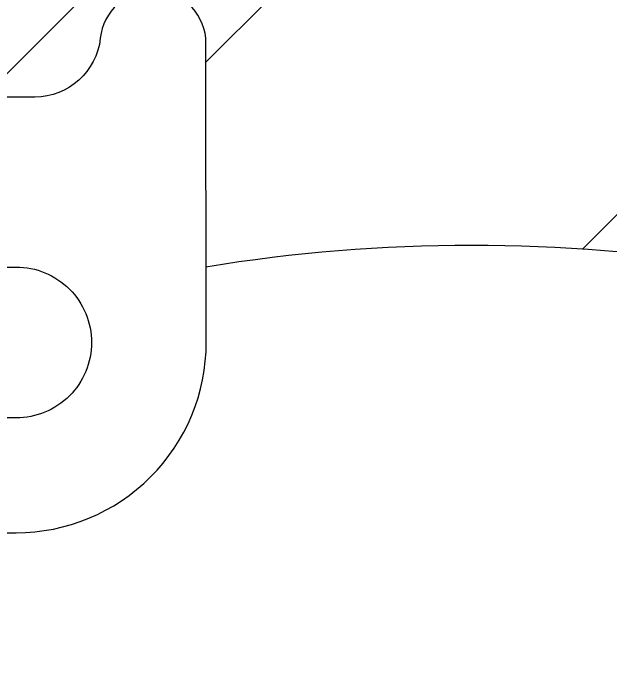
# Model space of a CAD drawing. Extents: x 55.6 to 139.8, y -18.8 to 45.3.
# Drawn here: x 73.0615 to 73.3428, y 24.0756 to 24.385 of the extents above; entities that cross this region are included whole.
import ezdxf

# ---------------------------------------------------------------- set-up
doc = ezdxf.new("R2010")
doc.units = 0
doc.header["$LTSCALE"] = 0.25
doc.header["$MEASUREMENT"] = 0
doc.layers.get('0').update_dxf_attribs({"linetype": 'CONTINUOUS'})
doc.layers.add('FRAME', color=1, linetype='CONTINUOUS')

# ---------------------------------------------------------------- blocks, each defined once
blk = doc.blocks.new('05P02-T-BAR')
h = blk.add_hatch()
h.set_pattern_fill('PLAST', angle=45, style=0)
h.paths.add_polyline_path([(0.0065, 1.12, -1), (0.0065, 1.17), (0.0065, 1.302, 0.414214), (-0.0245, 1.333), (-0.06282, 1.333, 0.38311), (-0.09364, 1.30532, -0.898868), (-0.14336, 1.30537, -0.081258), (-0.39364, 1.30532, -0.898027), (-0.44336, 1.30532, 0.38311), (-0.47418, 1.333), (-0.5125, 1.333, 0.414214), (-0.5435, 1.302), (-0.5435, 1.17, -1), (-0.5435, 1.12), (-0.5435, 0.988, 0.414214), (-0.5125, 0.957), (-0.47418, 0.957, 0.38311), (-0.44336, 0.98468, -0.898027), (-0.39364, 0.98468), (-0.39354, 0.87702, -0.081129), (-0.14364, 0.877), (-0.14336, 0.877), (-0.14336, 0.98468, -0.898027), (-0.09364, 0.98468, 0.38311), (-0.06282, 0.957), (-0.0245, 0.957, 0.414214), (0.0065, 0.988)])
blk.add_lwpolyline([(-2.1635, 1.406), (-2.1635, 0.687), (-2.0475, 0.687, 0.57735), (-2.03451, 0.7095), (-2.0835, 0.79435), (-2.0835, 0.877), (-0.483, 0.877, -0.414214), (-0.4475, 0.8415, -0.414214), (-0.483, 0.806), (-0.5715, 0.806, 0.414214), (-0.5985, 0.779), (-0.5985, 0.779, 0.414214), (-0.5715, 0.752), (-0.483, 0.752, 0.414214), (-0.3935, 0.8415), (-0.39364, 0.98468, 0.898027), (-0.44336, 0.98468, -0.38311), (-0.47418, 0.957), (-0.5125, 0.957, -0.414214), (-0.5435, 0.988), (-0.5435, 1.12, 1), (-0.5435, 1.17), (-0.5435, 1.302, -0.414214), (-0.5125, 1.333)], format="xyb")
at = {"color": 7}
blk.add_arc((-0.26864, 0.11204), 0.77511, 80.71953, 99.28047, dxfattribs=at)

msp = doc.modelspace()

# ---------------------------------------------------------------- block references
at = {"layer": 'FRAME'}
msp.add_blockref('05P02-T-BAR', (73.54592, 23.38856), dxfattribs=at)

doc.saveas('drawing.dxf')
